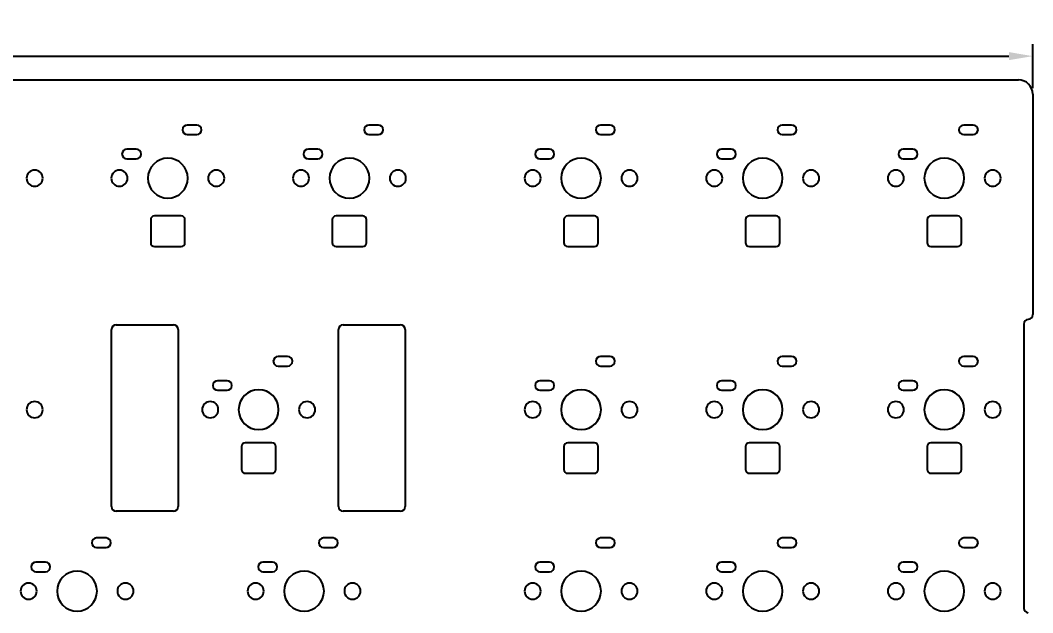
# Model space of a CAD drawing. Header units: millimetres. Extents: x -10 to 348, y -1 to 127.
# Drawn here: x 241.7 to 347.9, y 64.4 to 126.6 of the extents above; entities that cross this region are included whole.
import ezdxf

# ---------------------------------------------------------------- set-up
doc = ezdxf.new("R2010")
doc.units = ezdxf.units.MM
doc.layers.add('Board Outline Layer', color=6, linetype='Continuous', true_color=0xff00ff)
doc.layers.add('IXPE', color=7, linetype='Continuous', true_color=0x9069e9)
doc.styles.get("Standard").update_dxf_attribs({"font": 'arial.ttf'})
doc.dimstyles.new('ISO-25', dxfattribs={"dimtxt": 2.5, "dimasz": 2.5, "dimexe": 1.25, "dimexo": 0.625, "dimtad": 1, "dimtxsty": 'Standard', "dimcen": 2.5, "dimadec": 0, "dimazin": 0, "dimtfac": 1, "dimtmove": 0, "dimatfit": 3, "dimfxl": 1, "dimarcsym": 0})

# ---------------------------------------------------------------- blocks, each defined once
blk = doc.blocks.new('*D1')
at = {"color": 0, "lineweight": -2, "transparency": 16777216}
for p, q in [((0.23, 119.47), (0.23, 124.09)), ((347.91, 119.47), (347.91, 124.09)), ((2.73, 122.84), (345.41, 122.84))]:
    blk.add_line(p, q, dxfattribs=at)
at = {"color": 0, "transparency": 16777216}
for points in [[(2.73, 123.26), (2.73, 122.42), (0.23, 122.84)], [(345.41, 123.26), (345.41, 122.42), (347.91, 122.84)]]:
    blk.add_solid(points, dxfattribs=at)
at = {"layer": 'Defpoints', "color": 0, "transparency": 16777216}
for p in [(347.91, 122.84), (0.23, 118.84), (347.91, 118.84)]:
    blk.add_point(p, dxfattribs=at)
at = {"color": 0, "transparency": 16777216, "insert": (174.07, 124.97), "char_height": 2.5, "attachment_point": 5}
blk.add_mtext('347,68', dxfattribs=at)

msp = doc.modelspace()

# ---------------------------------------------------------------- linework, layer by layer
at = {"layer": 'Board Outline Layer'}
for p, q in [((1.73, 120.345), (346.407, 120.345)), ((347.907, 118.845), (347.907, 95.708)), ((346.973, 94.71), (346.966, 64.905))]:
    msp.add_line(p, q, dxfattribs=at)
for centre, radius, start, end in [((346.407, 118.845), 1.5, 0, 90), ((347.407, 95.708), 0.5, 273.80577, 359.99977), ((347.473, 94.71), 0.5, 93.80573, 179.98673), ((347.466, 64.904), 0.5, 179.98674, 266.59274)]:
    msp.add_arc(centre, radius, start, end, dxfattribs=at)
at = {"layer": 'IXPE'}
for p, q in [((258.715, 115.105), (258.715, 115.105)), ((258.715, 115.105), (258.715, 115.105)), ((260.215, 115.605), (259.215, 115.605)), ((260.215, 115.605), (259.215, 115.605)), ((260.715, 115.105), (260.715, 115.105)), ((260.715, 115.105), (260.715, 115.105)), ((277.765, 115.105), (277.765, 115.105)), ((277.765, 115.105), (277.765, 115.105)), ((279.265, 115.605), (278.265, 115.605)), ((279.265, 115.605), (278.265, 115.605)), ((279.765, 115.105), (279.765, 115.105)), ((279.765, 115.105), (279.765, 115.105)), ((302.065, 115.105), (302.065, 115.105)), ((302.065, 115.105), (302.065, 115.105)), ((303.565, 115.605), (302.565, 115.605)), ((303.565, 115.605), (302.565, 115.605)), ((304.065, 115.105), (304.065, 115.105)), ((304.065, 115.105), (304.065, 115.105)), ((321.115, 115.105), (321.115, 115.105)), ((321.115, 115.105), (321.115, 115.105)), ((322.615, 115.605), (321.615, 115.605)), ((322.615, 115.605), (321.615, 115.605)), ((323.115, 115.105), (323.115, 115.105)), ((323.115, 115.105), (323.115, 115.105)), ((340.165, 115.105), (340.165, 115.105)), ((340.165, 115.105), (340.165, 115.105)), ((341.665, 115.605), (340.665, 115.605)), ((341.665, 115.605), (340.665, 115.605)), ((342.165, 115.105), (342.165, 115.105)), ((342.165, 115.105), (342.165, 115.105)), ((259.215, 114.605), (260.215, 114.605)), ((259.215, 114.605), (260.215, 114.605)), ((278.265, 114.605), (279.265, 114.605)), ((278.265, 114.605), (279.265, 114.605)), ((302.565, 114.605), (303.565, 114.605)), ((302.565, 114.605), (303.565, 114.605)), ((321.615, 114.605), (322.615, 114.605)), ((321.615, 114.605), (322.615, 114.605)), ((340.665, 114.605), (341.665, 114.605)), ((340.665, 114.605), (341.665, 114.605)), ((253.865, 113.065), (252.865, 113.065)), ((253.865, 113.065), (252.865, 113.065)), ((272.915, 113.065), (271.915, 113.065)), ((272.915, 113.065), (271.915, 113.065)), ((297.215, 113.065), (296.215, 113.065)), ((297.215, 113.065), (296.215, 113.065)), ((316.265, 113.065), (315.265, 113.065)), ((316.265, 113.065), (315.265, 113.065)), ((335.315, 113.065), (334.315, 113.065)), ((335.315, 113.065), (334.315, 113.065)), ((252.365, 112.565), (252.365, 112.565)), ((252.365, 112.565), (252.365, 112.565)), ((252.865, 112.065), (253.865, 112.065)), ((252.865, 112.065), (253.865, 112.065)), ((254.365, 112.565), (254.365, 112.565)), ((254.365, 112.565), (254.365, 112.565)), ((271.415, 112.565), (271.415, 112.565)), ((271.415, 112.565), (271.415, 112.565)), ((271.915, 112.065), (272.915, 112.065)), ((271.915, 112.065), (272.915, 112.065)), ((273.415, 112.565), (273.415, 112.565)), ((273.415, 112.565), (273.415, 112.565)), ((295.715, 112.565), (295.715, 112.565)), ((295.715, 112.565), (295.715, 112.565)), ((296.215, 112.065), (297.215, 112.065)), ((296.215, 112.065), (297.215, 112.065)), ((297.715, 112.565), (297.715, 112.565)), ((297.715, 112.565), (297.715, 112.565)), ((314.765, 112.565), (314.765, 112.565)), ((314.765, 112.565), (314.765, 112.565)), ((315.265, 112.065), (316.265, 112.065)), ((315.265, 112.065), (316.265, 112.065)), ((316.765, 112.565), (316.765, 112.565)), ((316.765, 112.565), (316.765, 112.565)), ((333.815, 112.565), (333.815, 112.565)), ((333.815, 112.565), (333.815, 112.565)), ((334.315, 112.065), (335.315, 112.065)), ((334.315, 112.065), (335.315, 112.065)), ((335.815, 112.565), (335.815, 112.565)), ((335.815, 112.565), (335.815, 112.565)), ((263.106, 110.025), (263.106, 110.025)), ((263.106, 110.025), (263.106, 110.025)), ((271.996, 110.025), (271.996, 110.025)), ((271.996, 110.025), (271.996, 110.025)), ((282.156, 110.025), (282.156, 110.025)), ((282.156, 110.025), (282.156, 110.025)), ((296.296, 110.025), (296.296, 110.025)), ((296.296, 110.025), (296.296, 110.025)), ((306.456, 110.025), (306.456, 110.025)), ((306.456, 110.025), (306.456, 110.025)), ((315.346, 110.025), (315.346, 110.025)), ((315.346, 110.025), (315.346, 110.025)), ((325.506, 110.025), (325.506, 110.025)), ((325.506, 110.025), (325.506, 110.025)), ((334.396, 110.025), (334.396, 110.025)), ((334.396, 110.025), (334.396, 110.025)), ((344.556, 110.025), (344.556, 110.025)), ((344.556, 110.025), (344.556, 110.025)), ((255.375, 105.658), (255.375, 105.658)), ((255.375, 105.658), (255.375, 103.258)), ((255.375, 105.658), (255.375, 105.658)), ((255.375, 105.658), (255.375, 103.258)), ((258.575, 106.058), (255.775, 106.058)), ((258.575, 106.058), (255.775, 106.058)), ((258.575, 106.058), (258.575, 106.058)), ((258.575, 106.058), (258.575, 106.058)), ((258.975, 103.257), (258.975, 105.658)), ((258.975, 103.257), (258.975, 105.658)), ((274.425, 105.658), (274.425, 105.658)), ((274.425, 105.658), (274.425, 103.258)), ((274.425, 105.658), (274.425, 105.658)), ((274.425, 105.658), (274.425, 103.258)), ((277.625, 106.058), (274.825, 106.058)), ((277.625, 106.058), (274.825, 106.058)), ((277.625, 106.058), (277.625, 106.058)), ((277.625, 106.058), (277.625, 106.058)), ((278.025, 103.257), (278.025, 105.658)), ((278.025, 103.257), (278.025, 105.658)), ((298.726, 105.658), (298.726, 105.658)), ((298.726, 105.658), (298.726, 103.258)), ((298.726, 105.658), (298.726, 105.658)), ((298.726, 105.658), (298.726, 103.258)), ((301.926, 106.058), (299.126, 106.058)), ((301.926, 106.058), (299.126, 106.058)), ((301.926, 106.058), (301.926, 106.058)), ((301.926, 106.058), (301.926, 106.058)), ((302.326, 103.257), (302.326, 105.658)), ((302.326, 103.257), (302.326, 105.658)), ((317.776, 105.658), (317.776, 105.658)), ((317.776, 105.658), (317.776, 103.258)), ((317.776, 105.658), (317.776, 105.658)), ((317.776, 105.658), (317.776, 103.258)), ((320.976, 106.058), (318.176, 106.058)), ((320.976, 106.058), (318.176, 106.058)), ((320.976, 106.058), (320.976, 106.058)), ((320.976, 106.058), (320.976, 106.058)), ((321.376, 103.257), (321.376, 105.658)), ((321.376, 103.257), (321.376, 105.658)), ((336.826, 105.658), (336.826, 105.658)), ((336.826, 105.658), (336.826, 103.258)), ((336.826, 105.658), (336.826, 105.658)), ((336.826, 105.658), (336.826, 103.258)), ((340.026, 106.058), (337.226, 106.058)), ((340.026, 106.058), (337.226, 106.058)), ((340.026, 106.058), (340.026, 106.058)), ((340.026, 106.058), (340.026, 106.058)), ((340.426, 103.257), (340.426, 105.658)), ((340.426, 103.257), (340.426, 105.658)), ((255.775, 102.858), (258.575, 102.858)), ((255.775, 102.858), (258.575, 102.858)), ((258.575, 102.858), (258.575, 102.857)), ((258.575, 102.858), (258.575, 102.857)), ((274.825, 102.858), (277.625, 102.858)), ((274.825, 102.858), (277.625, 102.858)), ((277.625, 102.858), (277.625, 102.857)), ((277.625, 102.858), (277.625, 102.857)), ((299.126, 102.858), (301.926, 102.858)), ((299.126, 102.858), (301.926, 102.858)), ((301.926, 102.858), (301.926, 102.857)), ((301.926, 102.858), (301.926, 102.857)), ((318.176, 102.858), (320.976, 102.858)), ((318.176, 102.858), (320.976, 102.858)), ((320.976, 102.858), (320.976, 102.857)), ((320.976, 102.858), (320.976, 102.857)), ((337.226, 102.858), (340.026, 102.858)), ((337.226, 102.858), (340.026, 102.858)), ((340.026, 102.858), (340.026, 102.857)), ((340.026, 102.858), (340.026, 102.857)), ((251.763, 94.631), (257.763, 94.631)), ((251.763, 94.631), (257.763, 94.631)), ((275.563, 94.631), (281.563, 94.631)), ((275.563, 94.631), (281.563, 94.631)), ((251.263, 75.559), (251.263, 94.131)), ((251.263, 75.559), (251.263, 94.131)), ((258.263, 94.131), (258.263, 75.559)), ((258.263, 94.131), (258.263, 75.559)), ((275.063, 75.559), (275.063, 94.131)), ((275.063, 75.559), (275.063, 94.131)), ((282.063, 94.131), (282.063, 75.559)), ((282.063, 94.131), (282.063, 75.559)), ((268.241, 90.805), (268.241, 90.805)), ((268.241, 90.805), (268.241, 90.805)), ((269.741, 91.305), (268.741, 91.305)), ((269.741, 91.305), (268.741, 91.305)), ((268.741, 90.305), (269.741, 90.305)), ((268.741, 90.305), (269.741, 90.305)), ((270.241, 90.805), (270.241, 90.805)), ((270.241, 90.805), (270.241, 90.805)), ((302.065, 90.805), (302.065, 90.805)), ((302.065, 90.805), (302.065, 90.805)), ((303.565, 91.305), (302.565, 91.305)), ((303.565, 91.305), (302.565, 91.305)), ((302.565, 90.305), (303.565, 90.305)), ((302.565, 90.305), (303.565, 90.305)), ((304.065, 90.805), (304.065, 90.805)), ((304.065, 90.805), (304.065, 90.805)), ((321.115, 90.805), (321.115, 90.805)), ((321.115, 90.805), (321.115, 90.805)), ((322.615, 91.305), (321.615, 91.305)), ((322.615, 91.305), (321.615, 91.305)), ((321.615, 90.305), (322.615, 90.305)), ((321.615, 90.305), (322.615, 90.305)), ((323.115, 90.805), (323.115, 90.805)), ((323.115, 90.805), (323.115, 90.805)), ((340.165, 90.805), (340.165, 90.805)), ((340.165, 90.805), (340.165, 90.805)), ((341.665, 91.305), (340.665, 91.305)), ((341.665, 91.305), (340.665, 91.305)), ((340.665, 90.305), (341.665, 90.305)), ((340.665, 90.305), (341.665, 90.305)), ((342.165, 90.805), (342.165, 90.805)), ((342.165, 90.805), (342.165, 90.805)), ((261.891, 88.265), (261.891, 88.265)), ((261.891, 88.265), (261.891, 88.265)), ((263.391, 88.765), (262.391, 88.765)), ((263.391, 88.765), (262.391, 88.765)), ((263.891, 88.265), (263.891, 88.265)), ((263.891, 88.265), (263.891, 88.265)), ((295.715, 88.265), (295.715, 88.265)), ((295.715, 88.265), (295.715, 88.265)), ((297.215, 88.765), (296.215, 88.765)), ((297.215, 88.765), (296.215, 88.765)), ((297.715, 88.265), (297.715, 88.265)), ((297.715, 88.265), (297.715, 88.265)), ((314.765, 88.265), (314.765, 88.265)), ((314.765, 88.265), (314.765, 88.265)), ((316.265, 88.765), (315.265, 88.765)), ((316.265, 88.765), (315.265, 88.765)), ((316.765, 88.265), (316.765, 88.265)), ((316.765, 88.265), (316.765, 88.265)), ((333.815, 88.265), (333.815, 88.265)), ((333.815, 88.265), (333.815, 88.265)), ((335.315, 88.765), (334.315, 88.765)), ((335.315, 88.765), (334.315, 88.765)), ((335.815, 88.265), (335.815, 88.265)), ((335.815, 88.265), (335.815, 88.265)), ((262.391, 87.765), (263.391, 87.765)), ((262.391, 87.765), (263.391, 87.765)), ((296.215, 87.765), (297.215, 87.765)), ((296.215, 87.765), (297.215, 87.765)), ((315.265, 87.765), (316.265, 87.765)), ((315.265, 87.765), (316.265, 87.765)), ((334.315, 87.765), (335.315, 87.765)), ((334.315, 87.765), (335.315, 87.765)), ((262.471, 85.725), (262.471, 85.725)), ((262.471, 85.725), (262.471, 85.725)), ((272.631, 85.725), (272.631, 85.725)), ((272.631, 85.725), (272.631, 85.725)), ((296.296, 85.725), (296.296, 85.725)), ((296.296, 85.725), (296.296, 85.725)), ((306.456, 85.725), (306.456, 85.725)), ((306.456, 85.725), (306.456, 85.725)), ((315.346, 85.725), (315.346, 85.725)), ((315.346, 85.725), (315.346, 85.725)), ((325.506, 85.725), (325.506, 85.725)), ((325.506, 85.725), (325.506, 85.725)), ((334.396, 85.725), (334.396, 85.725)), ((334.396, 85.725), (334.396, 85.725)), ((344.556, 85.725), (344.556, 85.725)), ((344.556, 85.725), (344.556, 85.725)), ((264.901, 81.846), (264.901, 81.845)), ((264.901, 81.846), (264.901, 81.845)), ((264.901, 81.845), (264.901, 79.445)), ((264.901, 81.845), (264.901, 79.445)), ((268.101, 82.245), (265.301, 82.245)), ((268.101, 82.245), (265.301, 82.245)), ((268.101, 82.245), (268.101, 82.245)), ((268.101, 82.245), (268.101, 82.245)), ((268.501, 79.445), (268.501, 81.845)), ((268.501, 79.445), (268.501, 81.845)), ((298.726, 81.846), (298.726, 81.845)), ((298.726, 81.846), (298.726, 81.845)), ((298.726, 81.845), (298.726, 79.445)), ((298.726, 81.845), (298.726, 79.445)), ((301.926, 82.245), (299.126, 82.245)), ((301.926, 82.245), (299.126, 82.245)), ((301.926, 82.245), (301.926, 82.245)), ((301.926, 82.245), (301.926, 82.245)), ((302.326, 79.445), (302.326, 81.845)), ((302.326, 79.445), (302.326, 81.845)), ((317.776, 81.846), (317.776, 81.845)), ((317.776, 81.846), (317.776, 81.845)), ((317.776, 81.845), (317.776, 79.445)), ((317.776, 81.845), (317.776, 79.445)), ((320.976, 82.245), (318.176, 82.245)), ((320.976, 82.245), (318.176, 82.245)), ((320.976, 82.245), (320.976, 82.245)), ((320.976, 82.245), (320.976, 82.245)), ((321.376, 79.445), (321.376, 81.845)), ((321.376, 79.445), (321.376, 81.845)), ((336.826, 81.846), (336.826, 81.845)), ((336.826, 81.846), (336.826, 81.845)), ((336.826, 81.845), (336.826, 79.445)), ((336.826, 81.845), (336.826, 79.445)), ((340.026, 82.245), (337.226, 82.245)), ((340.026, 82.245), (337.226, 82.245)), ((340.026, 82.245), (340.026, 82.245)), ((340.026, 82.245), (340.026, 82.245)), ((340.426, 79.445), (340.426, 81.845)), ((340.426, 79.445), (340.426, 81.845)), ((265.301, 79.045), (268.101, 79.045)), ((265.301, 79.045), (268.101, 79.045)), ((268.101, 79.045), (268.101, 79.045)), ((268.101, 79.045), (268.101, 79.045)), ((299.126, 79.045), (301.926, 79.045)), ((299.126, 79.045), (301.926, 79.045)), ((301.926, 79.045), (301.926, 79.045)), ((301.926, 79.045), (301.926, 79.045)), ((318.176, 79.045), (320.976, 79.045)), ((318.176, 79.045), (320.976, 79.045)), ((320.976, 79.045), (320.976, 79.045)), ((320.976, 79.045), (320.976, 79.045)), ((337.226, 79.045), (340.026, 79.045)), ((337.226, 79.045), (340.026, 79.045)), ((340.026, 79.045), (340.026, 79.045)), ((340.026, 79.045), (340.026, 79.045)), ((251.263, 75.559), (251.263, 75.559)), ((251.263, 75.559), (251.263, 75.559)), ((275.063, 75.559), (275.063, 75.559)), ((275.063, 75.559), (275.063, 75.559)), ((257.763, 75.059), (251.763, 75.059)), ((251.763, 75.059), (251.763, 75.059)), ((257.763, 75.059), (251.763, 75.059)), ((251.763, 75.059), (251.763, 75.059)), ((281.563, 75.059), (275.563, 75.059)), ((275.563, 75.059), (275.563, 75.059)), ((281.563, 75.059), (275.563, 75.059)), ((275.563, 75.059), (275.563, 75.059)), ((250.69, 72.255), (249.69, 72.255)), ((250.69, 72.255), (249.69, 72.255)), ((274.503, 72.255), (273.503, 72.255)), ((274.503, 72.255), (273.503, 72.255)), ((303.565, 72.255), (302.565, 72.255)), ((303.565, 72.255), (302.565, 72.255)), ((322.615, 72.255), (321.615, 72.255)), ((322.615, 72.255), (321.615, 72.255)), ((341.665, 72.255), (340.665, 72.255)), ((341.665, 72.255), (340.665, 72.255)), ((249.19, 71.755), (249.19, 71.755)), ((249.19, 71.755), (249.19, 71.755)), ((249.69, 71.255), (250.69, 71.255)), ((249.69, 71.255), (250.69, 71.255)), ((251.19, 71.755), (251.19, 71.755)), ((251.19, 71.755), (251.19, 71.755)), ((273.003, 71.755), (273.003, 71.755)), ((273.003, 71.755), (273.003, 71.755)), ((273.503, 71.255), (274.503, 71.255)), ((273.503, 71.255), (274.503, 71.255)), ((275.003, 71.755), (275.003, 71.755)), ((275.003, 71.755), (275.003, 71.755)), ((302.065, 71.755), (302.065, 71.755)), ((302.065, 71.755), (302.065, 71.755)), ((302.565, 71.255), (303.565, 71.255)), ((302.565, 71.255), (303.565, 71.255)), ((304.065, 71.755), (304.065, 71.755)), ((304.065, 71.755), (304.065, 71.755)), ((321.115, 71.755), (321.115, 71.755)), ((321.115, 71.755), (321.115, 71.755)), ((321.615, 71.255), (322.615, 71.255)), ((321.615, 71.255), (322.615, 71.255)), ((323.115, 71.755), (323.115, 71.755)), ((323.115, 71.755), (323.115, 71.755)), ((340.165, 71.755), (340.165, 71.755)), ((340.165, 71.755), (340.165, 71.755)), ((340.665, 71.255), (341.665, 71.255)), ((340.665, 71.255), (341.665, 71.255)), ((342.165, 71.755), (342.165, 71.755)), ((342.165, 71.755), (342.165, 71.755)), ((242.84, 69.215), (242.84, 69.215)), ((242.84, 69.215), (242.84, 69.215)), ((244.34, 69.715), (243.34, 69.715)), ((244.34, 69.715), (243.34, 69.715)), ((244.84, 69.215), (244.84, 69.215)), ((244.84, 69.215), (244.84, 69.215)), ((266.653, 69.215), (266.653, 69.215)), ((266.653, 69.215), (266.653, 69.215)), ((268.153, 69.715), (267.153, 69.715)), ((268.153, 69.715), (267.153, 69.715)), ((268.653, 69.215), (268.653, 69.215)), ((268.653, 69.215), (268.653, 69.215)), ((295.715, 69.215), (295.715, 69.215)), ((295.715, 69.215), (295.715, 69.215)), ((297.215, 69.715), (296.215, 69.715)), ((297.215, 69.715), (296.215, 69.715)), ((297.715, 69.215), (297.715, 69.215)), ((297.715, 69.215), (297.715, 69.215)), ((314.765, 69.215), (314.765, 69.215)), ((314.765, 69.215), (314.765, 69.215)), ((316.265, 69.715), (315.265, 69.715)), ((316.265, 69.715), (315.265, 69.715)), ((316.765, 69.215), (316.765, 69.215)), ((316.765, 69.215), (316.765, 69.215)), ((333.815, 69.215), (333.815, 69.215)), ((333.815, 69.215), (333.815, 69.215)), ((335.315, 69.715), (334.315, 69.715)), ((335.315, 69.715), (334.315, 69.715)), ((335.815, 69.215), (335.815, 69.215)), ((335.815, 69.215), (335.815, 69.215)), ((243.34, 68.715), (244.34, 68.715)), ((243.34, 68.715), (244.34, 68.715)), ((267.153, 68.715), (268.153, 68.715)), ((267.153, 68.715), (268.153, 68.715)), ((296.215, 68.715), (297.215, 68.715)), ((296.215, 68.715), (297.215, 68.715)), ((315.265, 68.715), (316.265, 68.715)), ((315.265, 68.715), (316.265, 68.715)), ((334.315, 68.715), (335.315, 68.715)), ((334.315, 68.715), (335.315, 68.715)), ((267.234, 66.675), (267.234, 66.675)), ((267.234, 66.675), (267.234, 66.675)), ((277.394, 66.675), (277.394, 66.675)), ((277.394, 66.675), (277.394, 66.675)), ((296.296, 66.675), (296.296, 66.675)), ((296.296, 66.675), (296.296, 66.675)), ((306.456, 66.675), (306.456, 66.675)), ((306.456, 66.675), (306.456, 66.675)), ((315.346, 66.675), (315.346, 66.675)), ((315.346, 66.675), (315.346, 66.675)), ((325.506, 66.675), (325.506, 66.675)), ((325.506, 66.675), (325.506, 66.675)), ((334.396, 66.675), (334.396, 66.675)), ((334.396, 66.675), (334.396, 66.675)), ((344.556, 66.675), (344.556, 66.675)), ((344.556, 66.675), (344.556, 66.675))]:
    msp.add_line(p, q, dxfattribs=at)
for centre, radius, start, end in [((259.215, 115.105), 0.5, 90, 180), ((259.215, 115.105), 0.5, 90, 180), ((259.215, 115.105), 0.5, 180, 270), ((259.215, 115.105), 0.5, 180, 270), ((260.215, 115.105), 0.5, 0, 90), ((260.215, 115.105), 0.5, 0, 90), ((260.215, 115.105), 0.5, 270, 0), ((260.215, 115.105), 0.5, 270, 0), ((278.265, 115.105), 0.5, 90, 180), ((278.265, 115.105), 0.5, 90, 180), ((278.265, 115.105), 0.5, 180, 270), ((278.265, 115.105), 0.5, 180, 270), ((279.265, 115.105), 0.5, 0, 90), ((279.265, 115.105), 0.5, 0, 90), ((279.265, 115.105), 0.5, 270, 0), ((279.265, 115.105), 0.5, 270, 0), ((302.565, 115.105), 0.5, 90, 180), ((302.565, 115.105), 0.5, 90, 180), ((302.565, 115.105), 0.5, 180, 270), ((302.565, 115.105), 0.5, 180, 270), ((303.565, 115.105), 0.5, 0, 90), ((303.565, 115.105), 0.5, 0, 90), ((303.565, 115.105), 0.5, 270, 0), ((303.565, 115.105), 0.5, 270, 0), ((321.615, 115.105), 0.5, 90, 180), ((321.615, 115.105), 0.5, 90, 180), ((321.615, 115.105), 0.5, 180, 270), ((321.615, 115.105), 0.5, 180, 270), ((322.615, 115.105), 0.5, 0, 90), ((322.615, 115.105), 0.5, 0, 90), ((322.615, 115.105), 0.5, 270, 0), ((322.615, 115.105), 0.5, 270, 0), ((340.665, 115.105), 0.5, 90, 180), ((340.665, 115.105), 0.5, 90, 180), ((340.665, 115.105), 0.5, 180, 270), ((340.665, 115.105), 0.5, 180, 270), ((341.665, 115.105), 0.5, 360, 90), ((341.665, 115.105), 0.5, 360, 90), ((341.665, 115.105), 0.5, 270, 0), ((341.665, 115.105), 0.5, 270, 0), ((252.865, 112.565), 0.5, 90, 180), ((252.865, 112.565), 0.5, 90, 180), ((253.865, 112.565), 0.5, 360, 90), ((253.865, 112.565), 0.5, 360, 90), ((271.915, 112.565), 0.5, 90, 180), ((271.915, 112.565), 0.5, 90, 180), ((272.915, 112.565), 0.5, 0, 90), ((272.915, 112.565), 0.5, 0, 90), ((296.215, 112.565), 0.5, 90, 180), ((296.215, 112.565), 0.5, 90, 180), ((297.215, 112.565), 0.5, 0, 90), ((297.215, 112.565), 0.5, 0, 90), ((315.265, 112.565), 0.5, 90, 180), ((315.265, 112.565), 0.5, 90, 180), ((316.265, 112.565), 0.5, 0, 90), ((316.265, 112.565), 0.5, 0, 90), ((334.315, 112.565), 0.5, 90, 180), ((334.315, 112.565), 0.5, 90, 180), ((335.315, 112.565), 0.5, 0, 90), ((335.315, 112.565), 0.5, 0, 90), ((252.865, 112.565), 0.5, 180, 270), ((252.865, 112.565), 0.5, 180, 270), ((253.865, 112.565), 0.5, 270, 0), ((253.865, 112.565), 0.5, 270, 0), ((257.175, 110.025), 2.096, 0, 180), ((257.175, 110.025), 2.096, 0, 180), ((271.915, 112.565), 0.5, 180, 270), ((271.915, 112.565), 0.5, 180, 270), ((272.915, 112.565), 0.5, 270, 0), ((272.915, 112.565), 0.5, 270, 0), ((276.225, 110.025), 2.096, 0, 180), ((276.225, 110.025), 2.096, 0, 180), ((296.215, 112.565), 0.5, 180, 270), ((296.215, 112.565), 0.5, 180, 270), ((297.215, 112.565), 0.5, 270, 0), ((297.215, 112.565), 0.5, 270, 0), ((300.525, 110.025), 2.096, 0, 180), ((300.525, 110.025), 2.096, 0, 180), ((315.265, 112.565), 0.5, 180, 270), ((315.265, 112.565), 0.5, 180, 270), ((316.265, 112.565), 0.5, 270, 0), ((316.265, 112.565), 0.5, 270, 0), ((319.575, 110.025), 2.096, 0, 180), ((319.575, 110.025), 2.096, 0, 180), ((334.315, 112.565), 0.5, 180, 270), ((334.315, 112.565), 0.5, 180, 270), ((335.315, 112.565), 0.5, 270, 0), ((335.315, 112.565), 0.5, 270, 0), ((338.625, 110.025), 2.096, 0, 180), ((338.625, 110.025), 2.096, 0, 180), ((243.205, 110.025), 0.851, 0, 180), ((243.205, 110.025), 0.851, 0, 180), ((252.095, 110.025), 0.851, 0, 180), ((252.095, 110.025), 0.851, 0, 180), ((262.255, 110.025), 0.851, 360, 180), ((262.255, 110.025), 0.851, 360, 180), ((271.145, 110.025), 0.851, 360, 180), ((271.145, 110.025), 0.851, 360, 180), ((281.305, 110.025), 0.851, 360, 180), ((281.305, 110.025), 0.851, 360, 180), ((295.445, 110.025), 0.851, 360, 180), ((295.445, 110.025), 0.851, 360, 180), ((305.605, 110.025), 0.851, 360, 180), ((305.605, 110.025), 0.851, 360, 180), ((314.495, 110.025), 0.851, 360, 180), ((314.495, 110.025), 0.851, 360, 180), ((324.655, 110.025), 0.851, 360, 180), ((324.655, 110.025), 0.851, 360, 180), ((333.545, 110.025), 0.851, 360, 180), ((333.545, 110.025), 0.851, 360, 180), ((343.705, 110.025), 0.851, 360, 180), ((343.705, 110.025), 0.851, 360, 180), ((243.205, 110.025), 0.851, 180, 0), ((243.205, 110.025), 0.851, 180, 0), ((252.095, 110.025), 0.851, 180, 0), ((252.095, 110.025), 0.851, 180, 0), ((257.175, 110.025), 2.096, 180, 0), ((257.175, 110.025), 2.096, 180, 0), ((262.255, 110.025), 0.851, 180, 360), ((262.255, 110.025), 0.851, 180, 360), ((271.145, 110.025), 0.851, 180, 360), ((271.145, 110.025), 0.851, 180, 360), ((276.225, 110.025), 2.096, 180, 0), ((276.225, 110.025), 2.096, 180, 0), ((281.305, 110.025), 0.851, 180, 360), ((281.305, 110.025), 0.851, 180, 360), ((295.445, 110.025), 0.851, 180, 360), ((295.445, 110.025), 0.851, 180, 360), ((300.525, 110.025), 2.096, 180, 0), ((300.525, 110.025), 2.096, 180, 0), ((305.605, 110.025), 0.851, 180, 360), ((305.605, 110.025), 0.851, 180, 360), ((314.495, 110.025), 0.851, 180, 360), ((314.495, 110.025), 0.851, 180, 360), ((319.575, 110.025), 2.096, 180, 0), ((319.575, 110.025), 2.096, 180, 0), ((324.655, 110.025), 0.851, 180, 360), ((324.655, 110.025), 0.851, 180, 360), ((333.545, 110.025), 0.851, 180, 360), ((333.545, 110.025), 0.851, 180, 360), ((338.625, 110.025), 2.096, 180, 0), ((338.625, 110.025), 2.096, 180, 0), ((343.705, 110.025), 0.851, 180, 360), ((343.705, 110.025), 0.851, 180, 360), ((255.775, 105.658), 0.4, 90.90597, 179.98897), ((255.775, 105.658), 0.4, 90.90597, 179.98897), ((254.978, 105.658), 0.397, 359.9945, 0.0055), ((254.978, 105.658), 0.397, 359.9945, 0.0055), ((255.762, 105.658), 0.4, 88.16665, 89.07265), ((255.762, 105.658), 0.4, 88.16665, 89.07265), ((258.575, 105.658), 0.4, 0.00018, 89.99618), ((258.575, 105.658), 0.4, 0.00018, 89.99618), ((274.825, 105.658), 0.4, 90.90597, 179.98897), ((274.825, 105.658), 0.4, 90.90597, 179.98897), ((274.028, 105.658), 0.397, 359.9945, 0.0055), ((274.028, 105.658), 0.397, 359.9945, 0.0055), ((274.812, 105.658), 0.4, 88.16665, 89.07265), ((274.812, 105.658), 0.4, 88.16665, 89.07265), ((277.625, 105.658), 0.4, 0.00018, 89.99618), ((277.625, 105.658), 0.4, 0.00018, 89.99618), ((299.126, 105.658), 0.4, 90.90597, 179.98897), ((299.126, 105.658), 0.4, 90.90597, 179.98897), ((298.329, 105.658), 0.397, 359.9945, 0.0055), ((298.329, 105.658), 0.397, 359.9945, 0.0055), ((299.113, 105.658), 0.4, 88.16665, 89.07265), ((299.113, 105.658), 0.4, 88.16665, 89.07265), ((301.926, 105.658), 0.4, 0.00018, 89.99618), ((301.926, 105.658), 0.4, 0.00018, 89.99618), ((318.176, 105.658), 0.4, 90.90597, 179.98897), ((318.176, 105.658), 0.4, 90.90597, 179.98897), ((317.379, 105.658), 0.397, 359.9945, 0.0055), ((317.379, 105.658), 0.397, 359.9945, 0.0055), ((318.163, 105.658), 0.4, 88.16665, 89.07265), ((318.163, 105.658), 0.4, 88.16665, 89.07265), ((320.976, 105.658), 0.4, 0.00018, 89.99618), ((320.976, 105.658), 0.4, 0.00018, 89.99618), ((337.226, 105.658), 0.4, 90.90597, 179.98897), ((337.226, 105.658), 0.4, 90.90597, 179.98897), ((336.429, 105.658), 0.397, 359.9945, 0.0055), ((336.429, 105.658), 0.397, 359.9945, 0.0055), ((337.213, 105.658), 0.4, 88.16665, 89.07265), ((337.213, 105.658), 0.4, 88.16665, 89.07265), ((340.026, 105.658), 0.4, 0.00018, 89.99618), ((340.026, 105.658), 0.4, 0.00018, 89.99618), ((255.775, 103.258), 0.4, 180.00382, 269.99982), ((255.775, 103.258), 0.4, 180.00382, 269.99982), ((258.575, 103.257), 0.4, 270.00382, 359.99982), ((258.575, 103.257), 0.4, 270.00382, 359.99982), ((274.825, 103.258), 0.4, 180.00382, 269.99982), ((274.825, 103.258), 0.4, 180.00382, 269.99982), ((277.625, 103.257), 0.4, 270.00382, 359.99982), ((277.625, 103.257), 0.4, 270.00382, 359.99982), ((299.126, 103.258), 0.4, 180.00382, 269.99982), ((299.126, 103.258), 0.4, 180.00382, 269.99982), ((301.926, 103.257), 0.4, 270.00382, 359.99982), ((301.926, 103.257), 0.4, 270.00382, 359.99982), ((318.176, 103.258), 0.4, 180.00382, 269.99982), ((318.176, 103.258), 0.4, 180.00382, 269.99982), ((320.976, 103.257), 0.4, 270.00382, 359.99982), ((320.976, 103.257), 0.4, 270.00382, 359.99982), ((337.226, 103.258), 0.4, 180.00382, 269.99982), ((337.226, 103.258), 0.4, 180.00382, 269.99982), ((340.026, 103.257), 0.4, 270.00382, 359.99982), ((340.026, 103.257), 0.4, 270.00382, 359.99982), ((251.763, 94.131), 0.5, 90.00015, 180.00015), ((251.763, 94.131), 0.5, 90.00015, 180.00015), ((257.763, 94.131), 0.5, 359.99985, 89.99985), ((257.763, 94.131), 0.5, 359.99985, 89.99985), ((275.563, 94.131), 0.5, 90.00015, 180.00015), ((275.563, 94.131), 0.5, 90.00015, 180.00015), ((281.563, 94.131), 0.5, 359.99985, 89.99985), ((281.563, 94.131), 0.5, 359.99985, 89.99985), ((268.741, 90.805), 0.5, 90, 180), ((268.741, 90.805), 0.5, 90, 180), ((268.741, 90.805), 0.5, 180, 270), ((268.741, 90.805), 0.5, 180, 270), ((269.741, 90.805), 0.5, 0, 90), ((269.741, 90.805), 0.5, 0, 90), ((269.741, 90.805), 0.5, 270, 0), ((269.741, 90.805), 0.5, 270, 0), ((302.565, 90.805), 0.5, 90, 180), ((302.565, 90.805), 0.5, 90, 180), ((302.565, 90.805), 0.5, 180, 270), ((302.565, 90.805), 0.5, 180, 270), ((303.565, 90.805), 0.5, 0, 90), ((303.565, 90.805), 0.5, 0, 90), ((303.565, 90.805), 0.5, 270, 0), ((303.565, 90.805), 0.5, 270, 0), ((321.615, 90.805), 0.5, 90, 180), ((321.615, 90.805), 0.5, 90, 180), ((321.615, 90.805), 0.5, 180, 270), ((321.615, 90.805), 0.5, 180, 270), ((322.615, 90.805), 0.5, 0, 90), ((322.615, 90.805), 0.5, 0, 90), ((322.615, 90.805), 0.5, 270, 0), ((322.615, 90.805), 0.5, 270, 0), ((340.665, 90.805), 0.5, 90, 180), ((340.665, 90.805), 0.5, 90, 180), ((340.665, 90.805), 0.5, 180, 270), ((340.665, 90.805), 0.5, 180, 270), ((341.665, 90.805), 0.5, 360, 90), ((341.665, 90.805), 0.5, 360, 90), ((341.665, 90.805), 0.5, 270, 0), ((341.665, 90.805), 0.5, 270, 0), ((262.391, 88.265), 0.5, 90, 180), ((262.391, 88.265), 0.5, 90, 180), ((262.391, 88.265), 0.5, 180, 270), ((262.391, 88.265), 0.5, 180, 270), ((263.391, 88.265), 0.5, 360, 90), ((263.391, 88.265), 0.5, 360, 90), ((263.391, 88.265), 0.5, 270, 0), ((263.391, 88.265), 0.5, 270, 0), ((296.215, 88.265), 0.5, 90, 180), ((296.215, 88.265), 0.5, 90, 180), ((296.215, 88.265), 0.5, 180, 270), ((296.215, 88.265), 0.5, 180, 270), ((297.215, 88.265), 0.5, 0, 90), ((297.215, 88.265), 0.5, 0, 90), ((297.215, 88.265), 0.5, 270, 0), ((297.215, 88.265), 0.5, 270, 0), ((315.265, 88.265), 0.5, 90, 180), ((315.265, 88.265), 0.5, 90, 180), ((315.265, 88.265), 0.5, 180, 270), ((315.265, 88.265), 0.5, 180, 270), ((316.265, 88.265), 0.5, 0, 90), ((316.265, 88.265), 0.5, 0, 90), ((316.265, 88.265), 0.5, 270, 0), ((316.265, 88.265), 0.5, 270, 0), ((334.315, 88.265), 0.5, 90, 180), ((334.315, 88.265), 0.5, 90, 180), ((334.315, 88.265), 0.5, 180, 270), ((334.315, 88.265), 0.5, 180, 270), ((335.315, 88.265), 0.5, 0, 90), ((335.315, 88.265), 0.5, 0, 90), ((335.315, 88.265), 0.5, 270, 0), ((335.315, 88.265), 0.5, 270, 0), ((266.701, 85.725), 2.096, 0, 180), ((266.701, 85.725), 2.096, 0, 180), ((300.525, 85.725), 2.096, 0, 180), ((300.525, 85.725), 2.096, 0, 180), ((319.575, 85.725), 2.096, 0, 180), ((319.575, 85.725), 2.096, 0, 180), ((338.625, 85.725), 2.096, 0, 180), ((338.625, 85.725), 2.096, 0, 180), ((243.205, 85.725), 0.851, 0, 180), ((243.205, 85.725), 0.851, 0, 180), ((261.621, 85.725), 0.851, 360, 180), ((261.621, 85.725), 0.851, 360, 180), ((271.781, 85.725), 0.851, 360, 180), ((271.781, 85.725), 0.851, 360, 180), ((295.445, 85.725), 0.851, 360, 180), ((295.445, 85.725), 0.851, 360, 180), ((305.605, 85.725), 0.851, 360, 180), ((305.605, 85.725), 0.851, 360, 180), ((314.495, 85.725), 0.851, 360, 180), ((314.495, 85.725), 0.851, 360, 180), ((324.655, 85.725), 0.851, 360, 180), ((324.655, 85.725), 0.851, 360, 180), ((333.545, 85.725), 0.851, 360, 180), ((333.545, 85.725), 0.851, 360, 180), ((343.705, 85.725), 0.851, 360, 180), ((343.705, 85.725), 0.851, 360, 180), ((243.205, 85.725), 0.851, 180, 0), ((243.205, 85.725), 0.851, 180, 0), ((261.621, 85.725), 0.851, 180, 360), ((261.621, 85.725), 0.851, 180, 360), ((266.701, 85.725), 2.096, 180, 0), ((266.701, 85.725), 2.096, 180, 0), ((271.781, 85.725), 0.851, 180, 360), ((271.781, 85.725), 0.851, 180, 360), ((295.445, 85.725), 0.851, 180, 360), ((295.445, 85.725), 0.851, 180, 360), ((300.525, 85.725), 2.096, 180, 0), ((300.525, 85.725), 2.096, 180, 0), ((305.605, 85.725), 0.851, 180, 360), ((305.605, 85.725), 0.851, 180, 360), ((314.495, 85.725), 0.851, 180, 360), ((314.495, 85.725), 0.851, 180, 360), ((319.575, 85.725), 2.096, 180, 0), ((319.575, 85.725), 2.096, 180, 0), ((324.655, 85.725), 0.851, 180, 360), ((324.655, 85.725), 0.851, 180, 360), ((333.545, 85.725), 0.851, 180, 360), ((333.545, 85.725), 0.851, 180, 360), ((338.625, 85.725), 2.096, 180, 0), ((338.625, 85.725), 2.096, 180, 0), ((343.705, 85.725), 0.851, 180, 360), ((343.705, 85.725), 0.851, 180, 360), ((265.301, 81.845), 0.4, 90.90597, 179.98897), ((265.301, 81.845), 0.4, 90.90597, 179.98897), ((264.504, 81.846), 0.397, 359.9945, 0.0055), ((264.504, 81.846), 0.397, 359.9945, 0.0055), ((265.288, 81.845), 0.4, 88.16665, 89.07265), ((265.288, 81.845), 0.4, 88.16665, 89.07265), ((268.101, 81.845), 0.4, 0.00018, 89.99618), ((268.101, 81.845), 0.4, 0.00018, 89.99618), ((299.126, 81.845), 0.4, 90.90597, 179.98897), ((299.126, 81.845), 0.4, 90.90597, 179.98897), ((298.329, 81.846), 0.397, 359.9945, 0.0055), ((298.329, 81.846), 0.397, 359.9945, 0.0055), ((299.113, 81.845), 0.4, 88.16665, 89.07265), ((299.113, 81.845), 0.4, 88.16665, 89.07265), ((301.926, 81.845), 0.4, 0.00018, 89.99618), ((301.926, 81.845), 0.4, 0.00018, 89.99618), ((318.176, 81.845), 0.4, 90.90597, 179.98897), ((318.176, 81.845), 0.4, 90.90597, 179.98897), ((317.379, 81.846), 0.397, 359.9945, 0.0055), ((317.379, 81.846), 0.397, 359.9945, 0.0055), ((318.163, 81.845), 0.4, 88.16665, 89.07265), ((318.163, 81.845), 0.4, 88.16665, 89.07265), ((320.976, 81.845), 0.4, 0.00018, 89.99618), ((320.976, 81.845), 0.4, 0.00018, 89.99618), ((337.226, 81.845), 0.4, 90.90597, 179.98897), ((337.226, 81.845), 0.4, 90.90597, 179.98897), ((336.429, 81.846), 0.397, 359.9945, 0.0055), ((336.429, 81.846), 0.397, 359.9945, 0.0055), ((337.213, 81.845), 0.4, 88.16665, 89.07265), ((337.213, 81.845), 0.4, 88.16665, 89.07265), ((340.026, 81.845), 0.4, 0.00018, 89.99618), ((340.026, 81.845), 0.4, 0.00018, 89.99618), ((265.301, 79.445), 0.4, 180.00382, 269.99982), ((265.301, 79.445), 0.4, 180.00382, 269.99982), ((268.101, 79.445), 0.4, 270.00382, 359.99982), ((268.101, 79.445), 0.4, 270.00382, 359.99982), ((299.126, 79.445), 0.4, 180.00382, 269.99982), ((299.126, 79.445), 0.4, 180.00382, 269.99982), ((301.926, 79.445), 0.4, 270.00382, 359.99982), ((301.926, 79.445), 0.4, 270.00382, 359.99982), ((318.176, 79.445), 0.4, 180.00382, 269.99982), ((318.176, 79.445), 0.4, 180.00382, 269.99982), ((320.976, 79.445), 0.4, 270.00382, 359.99982), ((320.976, 79.445), 0.4, 270.00382, 359.99982), ((337.226, 79.445), 0.4, 180.00382, 269.99982), ((337.226, 79.445), 0.4, 180.00382, 269.99982), ((340.026, 79.445), 0.4, 270.00382, 359.99982), ((340.026, 79.445), 0.4, 270.00382, 359.99982), ((251.763, 75.559), 0.5, 180, 270), ((251.763, 75.559), 0.5, 180, 270), ((257.763, 75.559), 0.5, 270.00015, 0.00015), ((257.763, 75.559), 0.5, 270.00015, 0.00015), ((275.563, 75.559), 0.5, 180, 270), ((275.563, 75.559), 0.5, 180, 270), ((281.563, 75.559), 0.5, 270.00015, 0.00015), ((281.563, 75.559), 0.5, 270.00015, 0.00015), ((249.69, 71.755), 0.5, 90, 180), ((249.69, 71.755), 0.5, 90, 180), ((250.69, 71.755), 0.5, 0, 90), ((250.69, 71.755), 0.5, 0, 90), ((273.503, 71.755), 0.5, 90, 180), ((273.503, 71.755), 0.5, 90, 180), ((274.503, 71.755), 0.5, 0, 90), ((274.503, 71.755), 0.5, 0, 90), ((302.565, 71.755), 0.5, 90, 180), ((302.565, 71.755), 0.5, 90, 180), ((303.565, 71.755), 0.5, 0, 90), ((303.565, 71.755), 0.5, 0, 90), ((321.615, 71.755), 0.5, 90, 180), ((321.615, 71.755), 0.5, 90, 180), ((322.615, 71.755), 0.5, 0, 90), ((322.615, 71.755), 0.5, 0, 90), ((340.665, 71.755), 0.5, 90, 180), ((340.665, 71.755), 0.5, 90, 180), ((341.665, 71.755), 0.5, 360, 90), ((341.665, 71.755), 0.5, 360, 90), ((249.69, 71.755), 0.5, 180, 270), ((249.69, 71.755), 0.5, 180, 270), ((250.69, 71.755), 0.5, 270, 0), ((250.69, 71.755), 0.5, 270, 0), ((273.503, 71.755), 0.5, 180, 270), ((273.503, 71.755), 0.5, 180, 270), ((274.503, 71.755), 0.5, 270, 0), ((274.503, 71.755), 0.5, 270, 0), ((302.565, 71.755), 0.5, 180, 270), ((302.565, 71.755), 0.5, 180, 270), ((303.565, 71.755), 0.5, 270, 0), ((303.565, 71.755), 0.5, 270, 0), ((321.615, 71.755), 0.5, 180, 270), ((321.615, 71.755), 0.5, 180, 270), ((322.615, 71.755), 0.5, 270, 0), ((322.615, 71.755), 0.5, 270, 0), ((340.665, 71.755), 0.5, 180, 270), ((340.665, 71.755), 0.5, 180, 270), ((341.665, 71.755), 0.5, 270, 0), ((341.665, 71.755), 0.5, 270, 0), ((243.34, 69.215), 0.5, 90, 180), ((243.34, 69.215), 0.5, 90, 180), ((243.34, 69.215), 0.5, 180, 270), ((243.34, 69.215), 0.5, 180, 270), ((244.34, 69.215), 0.5, 360, 90), ((244.34, 69.215), 0.5, 360, 90), ((244.34, 69.215), 0.5, 270, 0), ((244.34, 69.215), 0.5, 270, 0), ((267.153, 69.215), 0.5, 90, 180), ((267.153, 69.215), 0.5, 90, 180), ((267.153, 69.215), 0.5, 180, 270), ((267.153, 69.215), 0.5, 180, 270), ((268.153, 69.215), 0.5, 0, 90), ((268.153, 69.215), 0.5, 0, 90), ((268.153, 69.215), 0.5, 270, 0), ((268.153, 69.215), 0.5, 270, 0), ((296.215, 69.215), 0.5, 90, 180), ((296.215, 69.215), 0.5, 90, 180), ((296.215, 69.215), 0.5, 180, 270), ((296.215, 69.215), 0.5, 180, 270), ((297.215, 69.215), 0.5, 0, 90), ((297.215, 69.215), 0.5, 0, 90), ((297.215, 69.215), 0.5, 270, 0), ((297.215, 69.215), 0.5, 270, 0), ((315.265, 69.215), 0.5, 90, 180), ((315.265, 69.215), 0.5, 90, 180), ((315.265, 69.215), 0.5, 180, 270), ((315.265, 69.215), 0.5, 180, 270), ((316.265, 69.215), 0.5, 0, 90), ((316.265, 69.215), 0.5, 0, 90), ((316.265, 69.215), 0.5, 270, 0), ((316.265, 69.215), 0.5, 270, 0), ((334.315, 69.215), 0.5, 90, 180), ((334.315, 69.215), 0.5, 90, 180), ((334.315, 69.215), 0.5, 180, 270), ((334.315, 69.215), 0.5, 180, 270), ((335.315, 69.215), 0.5, 0, 90), ((335.315, 69.215), 0.5, 0, 90), ((335.315, 69.215), 0.5, 270, 0), ((335.315, 69.215), 0.5, 270, 0), ((247.65, 66.675), 2.096, 0, 180), ((247.65, 66.675), 2.096, 0, 180), ((271.463, 66.675), 2.096, 0, 180), ((271.463, 66.675), 2.096, 0, 180), ((300.525, 66.675), 2.096, 0, 180), ((300.525, 66.675), 2.096, 0, 180), ((319.575, 66.675), 2.096, 0, 180), ((319.575, 66.675), 2.096, 0, 180), ((338.625, 66.675), 2.096, 0, 180), ((338.625, 66.675), 2.096, 0, 180), ((242.57, 66.675), 0.851, 0, 180), ((242.57, 66.675), 0.851, 0, 180), ((252.73, 66.675), 0.851, 0, 180), ((252.73, 66.675), 0.851, 0, 180), ((266.383, 66.675), 0.851, 360, 180), ((266.383, 66.675), 0.851, 360, 180), ((276.543, 66.675), 0.851, 360, 180), ((276.543, 66.675), 0.851, 360, 180), ((295.445, 66.675), 0.851, 360, 180), ((295.445, 66.675), 0.851, 360, 180), ((305.605, 66.675), 0.851, 360, 180), ((305.605, 66.675), 0.851, 360, 180), ((314.495, 66.675), 0.851, 360, 180), ((314.495, 66.675), 0.851, 360, 180), ((324.655, 66.675), 0.851, 360, 180), ((324.655, 66.675), 0.851, 360, 180), ((333.545, 66.675), 0.851, 360, 180), ((333.545, 66.675), 0.851, 360, 180), ((343.705, 66.675), 0.851, 360, 180), ((343.705, 66.675), 0.851, 360, 180), ((242.57, 66.675), 0.851, 180, 0), ((242.57, 66.675), 0.851, 180, 0), ((247.65, 66.675), 2.096, 180, 0), ((247.65, 66.675), 2.096, 180, 0), ((252.73, 66.675), 0.851, 180, 0), ((252.73, 66.675), 0.851, 180, 0), ((266.383, 66.675), 0.851, 180, 360), ((266.383, 66.675), 0.851, 180, 360), ((271.463, 66.675), 2.096, 180, 0), ((271.463, 66.675), 2.096, 180, 0), ((276.543, 66.675), 0.851, 180, 360), ((276.543, 66.675), 0.851, 180, 360), ((295.445, 66.675), 0.851, 180, 360), ((295.445, 66.675), 0.851, 180, 360), ((300.525, 66.675), 2.096, 180, 0), ((300.525, 66.675), 2.096, 180, 0), ((305.605, 66.675), 0.851, 180, 360), ((305.605, 66.675), 0.851, 180, 360), ((314.495, 66.675), 0.851, 180, 360), ((314.495, 66.675), 0.851, 180, 360), ((319.575, 66.675), 2.096, 180, 0), ((319.575, 66.675), 2.096, 180, 0), ((324.655, 66.675), 0.851, 180, 360), ((324.655, 66.675), 0.851, 180, 360), ((333.545, 66.675), 0.851, 180, 360), ((333.545, 66.675), 0.851, 180, 360), ((338.625, 66.675), 2.096, 180, 0), ((338.625, 66.675), 2.096, 180, 0), ((343.705, 66.675), 0.851, 180, 360), ((343.705, 66.675), 0.851, 180, 360)]:
    msp.add_arc(centre, radius, start, end, dxfattribs=at)

# ---------------------------------------------------------------- dimensions: what is measured, and where the dimension line sits
dim = msp.add_linear_dim(base=(347.907, 122.839), p1=(0.23, 118.845), p2=(347.907, 118.845), dimstyle='ISO-25')
dim.commit()
dim.dimension.update_dxf_attribs({"geometry": '*D1', "text_midpoint": (174.069, 124.967)})

doc.saveas('drawing.dxf')
